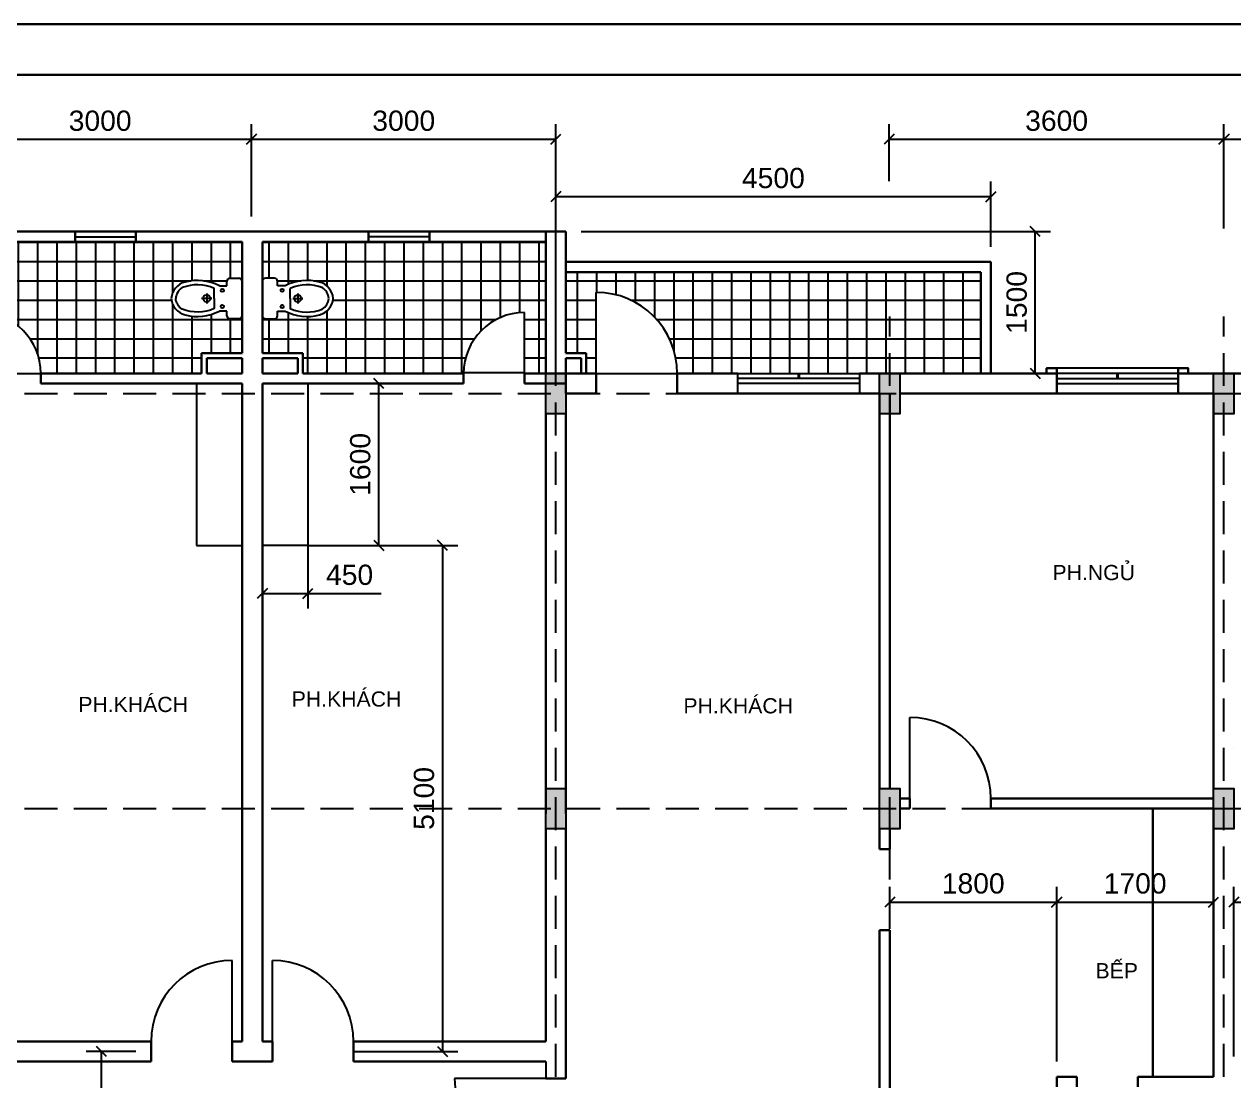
# Model space of a CAD drawing. Extents: x -100 to 171306, y -3236 to 60448.
# Drawn here: x 13390 to 25344, y 50009 to 60448 of the extents above; entities that cross this region are included whole.
import ezdxf

# ---------------------------------------------------------------- set-up
doc = ezdxf.new("R2010")
doc.units = 0
doc.header["$LTSCALE"] = 1300
doc.linetypes.add('HIDDEN', pattern=[0.375, 0.25, -0.125])
doc.layers.get('0').update_dxf_attribs({"linetype": 'CONTINUOUS'})
doc.layers.get('DEFPOINTS').update_dxf_attribs({"linetype": 'CONTINUOUS'})
for name, color, linetype in [('11', 7, 'CONTINUOUS'), ('BAO', 3, 'CONTINUOUS'), ('COT', 1, 'CONTINUOUS'), ('CUA', 4, 'CONTINUOUS'), ('HATCH', 5, 'CONTINUOUS'), ('RANH', 2, 'CONTINUOUS'), ('TBI', 2, 'CONTINUOUS'), ('TEXT', 7, 'CONTINUOUS'), ('TIM', 6, 'CONTINUOUS')]:
    doc.layers.add(name, color=color, linetype=linetype)
doc.layers.add('TUONG', color=3, linetype='CONTINUOUS', lineweight=30)
doc.styles.add('VN', font='VHELVEN.TTF')
doc.styles.add('VNI-HELVE', font='VHELVEN.TTF')
doc.dimstyles.new('DIM100S', dxfattribs={"dimscale": 0, "dimtxt": 200, "dimasz": 100, "dimexe": 150, "dimexo": 150, "dimgap": 80, "dimtad": 1, "dimdec": 0, "dimrnd": 50, "dimzin": 0, "dimdsep": 46, "dimtxsty": 'VNI-HELVE', "dimblk1": 'OBLIQUE', "dimblk2": 'OBLIQUE', "dimsah": 1, "dimcen": 0, "dimclrd": 6, "dimclre": 6, "dimclrt": 6, "dimadec": 0, "dimazin": 0, "dimtfac": 1, "dimtdec": 0, "dimtmove": 0, "dimatfit": 3, "dimfxl": 1, "dimtolj": 1, "dimtzin": 0, "dimarcsym": 0})

# ---------------------------------------------------------------- blocks, each defined once
blk = doc.blocks.new('PK')
at = {"layer": 'TEXT', "style": 'VN'}
blk.add_text('PH.KHAÙCH', height=150, dxfattribs=at).set_placement((-539, -87))
blk = doc.blocks.new('B')
at = {"layer": 'TEXT', "style": 'VN'}
blk.add_text('BEÁP', height=150, dxfattribs=at).set_placement((-234, -123))
blk = doc.blocks.new('S1200A')
at = {"layer": '11', "color": 4}
blk.add_line((-600, 50), (600, 50), dxfattribs=at)
blk.add_lwpolyline([(-600, 100), (600, 100), (600, 0), (-600, 0), (-600, 100)], dxfattribs=at)
at = {"layer": '11', "color": 4, "const_width": 30}
blk.add_lwpolyline([(0, 50), (0, 0)], dxfattribs=at)
blk = doc.blocks.new('PN')
at = {"layer": 'TEXT', "style": 'VN'}
blk.add_text('PH.NGUÛ', height=150, dxfattribs=at).set_placement((-476, -54))
blk = doc.blocks.new('_OBLIQUE')
at = {"color": 0, "linetype": 'ByBlock'}
blk.add_line((-0.5, -0.5), (0.5, 0.5), dxfattribs=at)
blk = doc.blocks.new('*D79')
at = {"color": 6, "linetype": 'ByBlock', "transparency": 16777216}
for p, q in [((18894, 58399), (23532, 58399)), ((23382, 56999), (23382, 58399)), ((23094, 56999), (23532, 56999))]:
    blk.add_line(p, q, dxfattribs=at)
at = {"layer": 'DEFPOINTS', "color": 0, "linetype": 'ByBlock', "transparency": 16777216}
for p in [(18744, 58399), (23382, 58399), (22944, 56999)]:
    blk.add_point(p, dxfattribs=at)
at = {"color": 6, "linetype": 'ByBlock', "transparency": 16777216, "xscale": 100, "yscale": 100, "zscale": 100}
for p, rotation in [((23382, 58399), 90), ((23382, 56999), 270)]:
    blk.add_blockref('_OBLIQUE', p, dxfattribs=dict(at, rotation=rotation))
at = {"color": 6, "linetype": 'ByBlock', "transparency": 16777216, "insert": (23199, 57699), "char_height": 200, "attachment_point": 5, "rotation": 90, "style": 'VNI-HELVE'}
blk.add_mtext('\\A1;1500', dxfattribs=at)
blk = doc.blocks.new('*D80')
at = {"color": 6, "linetype": 'ByBlock', "transparency": 16777216}
for p, q in [((18644, 57149), (18644, 58894)), ((22944, 58249), (22944, 58894)), ((18644, 58744), (22944, 58744))]:
    blk.add_line(p, q, dxfattribs=at)
at = {"layer": 'DEFPOINTS', "color": 0, "linetype": 'ByBlock', "transparency": 16777216}
for p in [(22944, 58744), (22944, 58099), (18644, 56999)]:
    blk.add_point(p, dxfattribs=at)
at = {"color": 6, "linetype": 'ByBlock', "transparency": 16777216, "xscale": 100, "yscale": 100, "zscale": 100, "rotation": 180}
blk.add_blockref('_OBLIQUE', (18644, 58744), dxfattribs=at)
at = {"color": 6, "linetype": 'ByBlock', "transparency": 16777216, "xscale": 100, "yscale": 100, "zscale": 100}
blk.add_blockref('_OBLIQUE', (22944, 58744), dxfattribs=at)
at = {"color": 6, "linetype": 'ByBlock', "transparency": 16777216, "insert": (20794, 58927), "char_height": 200, "attachment_point": 5, "style": 'VNI-HELVE'}
blk.add_mtext('\\A1;4500', dxfattribs=at)
blk = doc.blocks.new('*D83')
at = {"color": 6, "linetype": 'ByBlock', "transparency": 16777216}
for p, q in [((12644, 58549), (12644, 59461)), ((15637, 58549), (15637, 59461)), ((12644, 59311), (15637, 59311))]:
    blk.add_line(p, q, dxfattribs=at)
at = {"layer": 'DEFPOINTS', "color": 0, "linetype": 'ByBlock', "transparency": 16777216}
for p in [(15637, 59311), (12644, 58399), (15637, 58399)]:
    blk.add_point(p, dxfattribs=at)
at = {"color": 6, "linetype": 'ByBlock', "transparency": 16777216, "xscale": 100, "yscale": 100, "zscale": 100, "rotation": 180}
blk.add_blockref('_OBLIQUE', (12644, 59311), dxfattribs=at)
at = {"color": 6, "linetype": 'ByBlock', "transparency": 16777216, "xscale": 100, "yscale": 100, "zscale": 100}
blk.add_blockref('_OBLIQUE', (15637, 59311), dxfattribs=at)
at = {"color": 6, "linetype": 'ByBlock', "transparency": 16777216, "insert": (14141, 59493), "char_height": 200, "attachment_point": 5, "style": 'VNI-HELVE'}
blk.add_mtext('\\A1;3000', dxfattribs=at)
blk = doc.blocks.new('*D84')
at = {"color": 6, "linetype": 'ByBlock', "transparency": 16777216}
for p, q in [((15637, 58749), (15637, 59461)), ((18644, 58549), (18644, 59461)), ((15637, 59311), (18644, 59311))]:
    blk.add_line(p, q, dxfattribs=at)
at = {"layer": 'DEFPOINTS', "color": 0, "linetype": 'ByBlock', "transparency": 16777216}
for p in [(18644, 59311), (15637, 58599), (18644, 58399)]:
    blk.add_point(p, dxfattribs=at)
at = {"color": 6, "linetype": 'ByBlock', "transparency": 16777216, "xscale": 100, "yscale": 100, "zscale": 100, "rotation": 180}
blk.add_blockref('_OBLIQUE', (15637, 59311), dxfattribs=at)
at = {"color": 6, "linetype": 'ByBlock', "transparency": 16777216, "xscale": 100, "yscale": 100, "zscale": 100}
blk.add_blockref('_OBLIQUE', (18644, 59311), dxfattribs=at)
at = {"color": 6, "linetype": 'ByBlock', "transparency": 16777216, "insert": (17141, 59493), "char_height": 200, "attachment_point": 5, "style": 'VNI-HELVE'}
blk.add_mtext('\\A1;3000', dxfattribs=at)
blk = doc.blocks.new('*D85')
at = {"color": 6, "linetype": 'ByBlock', "transparency": 16777216}
for p, q in [((21939, 58896), (21939, 59461)), ((25247, 58430), (25247, 59461)), ((21939, 59311), (25247, 59311))]:
    blk.add_line(p, q, dxfattribs=at)
at = {"layer": 'DEFPOINTS', "color": 0, "linetype": 'ByBlock', "transparency": 16777216}
for p in [(25247, 59311), (21939, 58746), (25247, 58280)]:
    blk.add_point(p, dxfattribs=at)
at = {"color": 6, "linetype": 'ByBlock', "transparency": 16777216, "xscale": 100, "yscale": 100, "zscale": 100, "rotation": 180}
blk.add_blockref('_OBLIQUE', (21939, 59311), dxfattribs=at)
at = {"color": 6, "linetype": 'ByBlock', "transparency": 16777216, "xscale": 100, "yscale": 100, "zscale": 100}
blk.add_blockref('_OBLIQUE', (25247, 59311), dxfattribs=at)
at = {"color": 6, "linetype": 'ByBlock', "transparency": 16777216, "insert": (23593, 59493), "char_height": 200, "attachment_point": 5, "style": 'VNI-HELVE'}
blk.add_mtext('\\A1;3600', dxfattribs=at)
blk = doc.blocks.new('*D86')
at = {"color": 6, "linetype": 'ByBlock', "transparency": 16777216}
for p, q in [((25247, 58630), (25247, 59461)), ((28547, 58896), (28547, 59461)), ((25247, 59311), (28547, 59311))]:
    blk.add_line(p, q, dxfattribs=at)
at = {"layer": 'DEFPOINTS', "color": 0, "linetype": 'ByBlock', "transparency": 16777216}
for p in [(28547, 59311), (28547, 58746), (25247, 58480)]:
    blk.add_point(p, dxfattribs=at)
at = {"color": 6, "linetype": 'ByBlock', "transparency": 16777216, "xscale": 100, "yscale": 100, "zscale": 100, "rotation": 180}
blk.add_blockref('_OBLIQUE', (25247, 59311), dxfattribs=at)
at = {"color": 6, "linetype": 'ByBlock', "transparency": 16777216, "xscale": 100, "yscale": 100, "zscale": 100}
blk.add_blockref('_OBLIQUE', (28547, 59311), dxfattribs=at)
at = {"color": 6, "linetype": 'ByBlock', "transparency": 16777216, "insert": (26897, 59493), "char_height": 200, "attachment_point": 5, "style": 'VNI-HELVE'}
blk.add_mtext('\\A1;3600', dxfattribs=at)
blk = doc.blocks.new('*D106')
at = {"color": 6, "linetype": 'ByBlock', "transparency": 16777216}
for p, q in [((15744, 55299), (15744, 54674)), ((16194, 55299), (16194, 54674)), ((15744, 54824), (16194, 54824)), ((16194, 54824), (16918, 54824))]:
    blk.add_line(p, q, dxfattribs=at)
at = {"layer": 'DEFPOINTS', "color": 0, "linetype": 'ByBlock', "transparency": 16777216}
for p in [(15744, 55299), (16194, 55299), (16194, 54824)]:
    blk.add_point(p, dxfattribs=at)
at = {"color": 6, "linetype": 'ByBlock', "transparency": 16777216, "xscale": 100, "yscale": 100, "zscale": 100, "rotation": 180}
blk.add_blockref('_OBLIQUE', (15744, 54824), dxfattribs=at)
at = {"color": 6, "linetype": 'ByBlock', "transparency": 16777216, "xscale": 100, "yscale": 100, "zscale": 100}
blk.add_blockref('_OBLIQUE', (16194, 54824), dxfattribs=at)
at = {"color": 6, "linetype": 'ByBlock', "transparency": 16777216, "insert": (16606, 55007), "char_height": 200, "attachment_point": 5, "style": 'VNI-HELVE'}
blk.add_mtext('\\A1;450', dxfattribs=at)
blk = doc.blocks.new('*D107')
at = {"color": 6, "linetype": 'ByBlock', "transparency": 16777216}
for p, q in [((16194, 56899), (17045, 56899)), ((16895, 55299), (16895, 56899)), ((16194, 55299), (17045, 55299))]:
    blk.add_line(p, q, dxfattribs=at)
at = {"layer": 'DEFPOINTS', "color": 0, "linetype": 'ByBlock', "transparency": 16777216}
for p in [(16194, 56899), (16895, 56899), (16194, 55299)]:
    blk.add_point(p, dxfattribs=at)
at = {"color": 6, "linetype": 'ByBlock', "transparency": 16777216, "xscale": 100, "yscale": 100, "zscale": 100}
for p, rotation in [((16895, 56899), 90), ((16895, 55299), 270)]:
    blk.add_blockref('_OBLIQUE', p, dxfattribs=dict(at, rotation=rotation))
at = {"color": 6, "linetype": 'ByBlock', "transparency": 16777216, "insert": (16712, 56099), "char_height": 200, "attachment_point": 5, "rotation": 90, "style": 'VNI-HELVE'}
blk.add_mtext('\\A1;1600', dxfattribs=at)
blk = doc.blocks.new('*D108')
at = {"color": 6, "linetype": 'ByBlock', "transparency": 16777216}
for p, q in [((16194, 55299), (17675, 55299)), ((17525, 55299), (17525, 50299)), ((16644, 50299), (17675, 50299))]:
    blk.add_line(p, q, dxfattribs=at)
at = {"layer": 'DEFPOINTS', "color": 0, "linetype": 'ByBlock', "transparency": 16777216}
for p in [(16194, 55299), (16644, 50299), (17525, 50299)]:
    blk.add_point(p, dxfattribs=at)
at = {"color": 6, "linetype": 'ByBlock', "transparency": 16777216, "xscale": 100, "yscale": 100, "zscale": 100}
for p, rotation in [((17525, 55299), 90), ((17525, 50299), 270)]:
    blk.add_blockref('_OBLIQUE', p, dxfattribs=dict(at, rotation=rotation))
at = {"color": 6, "linetype": 'ByBlock', "transparency": 16777216, "insert": (17342, 52799), "char_height": 200, "attachment_point": 5, "rotation": 90, "style": 'VNI-HELVE'}
blk.add_mtext('\\A1;5100', dxfattribs=at)
blk = doc.blocks.new('*D109')
at = {"color": 6, "linetype": 'ByBlock', "transparency": 16777216}
for p, q in [((14494, 50299), (14004, 50299)), ((14154, 48599), (14154, 50299)), ((12894, 48599), (14304, 48599))]:
    blk.add_line(p, q, dxfattribs=at)
at = {"layer": 'DEFPOINTS', "color": 0, "linetype": 'ByBlock', "transparency": 16777216}
for p in [(14154, 50299), (14644, 50299), (12744, 48599)]:
    blk.add_point(p, dxfattribs=at)
at = {"color": 6, "linetype": 'ByBlock', "transparency": 16777216, "xscale": 100, "yscale": 100, "zscale": 100}
for p, rotation in [((14154, 50299), 90), ((14154, 48599), 270)]:
    blk.add_blockref('_OBLIQUE', p, dxfattribs=dict(at, rotation=rotation))
at = {"color": 6, "linetype": 'ByBlock', "transparency": 16777216, "insert": (13972, 49449), "char_height": 200, "attachment_point": 5, "rotation": 90, "style": 'VNI-HELVE'}
blk.add_mtext('\\A1;1700', dxfattribs=at)
blk = doc.blocks.new('*D133')
at = {"color": 6, "linetype": 'ByBlock', "transparency": 16777216}
for p, q in [((21944, 51649), (21944, 51925)), ((23594, 50199), (23594, 51925)), ((21944, 51775), (23594, 51775))]:
    blk.add_line(p, q, dxfattribs=at)
at = {"layer": 'DEFPOINTS', "color": 0, "linetype": 'ByBlock', "transparency": 16777216}
for p in [(23594, 51775), (21944, 51499), (23594, 50049)]:
    blk.add_point(p, dxfattribs=at)
at = {"color": 6, "linetype": 'ByBlock', "transparency": 16777216, "xscale": 100, "yscale": 100, "zscale": 100, "rotation": 180}
blk.add_blockref('_OBLIQUE', (21944, 51775), dxfattribs=at)
at = {"color": 6, "linetype": 'ByBlock', "transparency": 16777216, "xscale": 100, "yscale": 100, "zscale": 100}
blk.add_blockref('_OBLIQUE', (23594, 51775), dxfattribs=at)
at = {"color": 6, "linetype": 'ByBlock', "transparency": 16777216, "insert": (22769, 51958), "char_height": 200, "attachment_point": 5, "style": 'VNI-HELVE'}
blk.add_mtext('\\A1;1800', dxfattribs=at)
blk = doc.blocks.new('*D135')
at = {"color": 6, "linetype": 'ByBlock', "transparency": 16777216}
for p, q in [((23594, 50199), (23594, 51925)), ((25144, 50249), (25144, 51925)), ((23594, 51775), (25144, 51775))]:
    blk.add_line(p, q, dxfattribs=at)
at = {"layer": 'DEFPOINTS', "color": 0, "linetype": 'ByBlock', "transparency": 16777216}
for p in [(25144, 51775), (25144, 50099), (23594, 50049)]:
    blk.add_point(p, dxfattribs=at)
at = {"color": 6, "linetype": 'ByBlock', "transparency": 16777216, "xscale": 100, "yscale": 100, "zscale": 100, "rotation": 180}
blk.add_blockref('_OBLIQUE', (23594, 51775), dxfattribs=at)
at = {"color": 6, "linetype": 'ByBlock', "transparency": 16777216, "xscale": 100, "yscale": 100, "zscale": 100}
blk.add_blockref('_OBLIQUE', (25144, 51775), dxfattribs=at)
at = {"color": 6, "linetype": 'ByBlock', "transparency": 16777216, "insert": (24369, 51958), "char_height": 200, "attachment_point": 5, "style": 'VNI-HELVE'}
blk.add_mtext('\\A1;1700', dxfattribs=at)
blk = doc.blocks.new('*D136')
at = {"color": 6, "linetype": 'ByBlock', "transparency": 16777216}
for p, q in [((25344, 50249), (25344, 51925)), ((26894, 50199), (26894, 51925)), ((25344, 51775), (26894, 51775))]:
    blk.add_line(p, q, dxfattribs=at)
at = {"layer": 'DEFPOINTS', "color": 0, "linetype": 'ByBlock', "transparency": 16777216}
for p in [(26894, 51775), (25344, 50099), (26894, 50049)]:
    blk.add_point(p, dxfattribs=at)
at = {"color": 6, "linetype": 'ByBlock', "transparency": 16777216, "xscale": 100, "yscale": 100, "zscale": 100, "rotation": 180}
blk.add_blockref('_OBLIQUE', (25344, 51775), dxfattribs=at)
at = {"color": 6, "linetype": 'ByBlock', "transparency": 16777216, "xscale": 100, "yscale": 100, "zscale": 100}
blk.add_blockref('_OBLIQUE', (26894, 51775), dxfattribs=at)
at = {"color": 6, "linetype": 'ByBlock', "transparency": 16777216, "insert": (26119, 51958), "char_height": 200, "attachment_point": 5, "style": 'VNI-HELVE'}
blk.add_mtext('\\A1;170', dxfattribs=at)

msp = doc.modelspace()

# ---------------------------------------------------------------- hatches: boundary and pattern name
at = {"layer": 'HATCH', "linetype": 'Continuous'}
h = msp.add_hatch(dxfattribs=at)
h.set_pattern_fill('NET', color=5, scale=60, style=0)
h.paths.add_polyline_path([(13554.8, 56998.6), (15144.1, 56998.6), (15144.1, 57198.6), (15544.1, 57198.6), (15544.1, 57568.3, -0.4142136), (15514.1, 57538.3), (15444.1, 57538.3), (15424.1, 57538.3, -0.4142136), (15394.1, 57568.3), (15394.1, 57613.3), (15319.1, 57613.3, -0.1864884), (14979.5, 57575.9, -0.3201365), (14844.1, 57738.3, -0.3201365), (14979.5, 57900.7, -0.1864884), (15319.1, 57863.3), (15394.1, 57863.3), (15394.1, 57908.3, -0.4142136), (15424.1, 57938.3), (15514.1, 57938.3, -0.4142136), (15544.1, 57908.3), (15544.1, 58298.6), (12744.1, 58298.6), (12744.1, 56998.6), (12954.8, 56998.6), (12954.8, 57598.6, -0.4142136)])
h = msp.add_hatch(dxfattribs=at)
h.set_pattern_fill('NET', color=5, scale=60, style=0)
h.paths.add_polyline_path([(17733.3, 56998.6, -0.4142136), (18333.3, 57598.6), (18333.3, 56998.6), (18544.1, 56998.6), (18544.1, 58298.6), (15744.1, 58298.6), (15744.1, 57908.3, -0.4142136), (15774.1, 57938.3), (15864.1, 57938.3, -0.4142136), (15894.1, 57908.3), (15894.1, 57863.3), (15969.1, 57863.3, -0.1864884), (16308.7, 57900.7, -0.3201365), (16444.1, 57738.3, -0.3201365), (16308.7, 57575.9, -0.1864884), (15969.1, 57613.3), (15894.1, 57613.3), (15894.1, 57568.3, -0.4142136), (15864.1, 57538.3), (15844.1, 57538.3), (15774.1, 57538.3, -0.4142136), (15744.1, 57568.3), (15744.1, 57198.6), (16144.1, 57198.6), (16144.1, 56998.6)])
h = msp.add_hatch(dxfattribs=at)
h.set_pattern_fill('NET', color=5, scale=60, style=0)
h.paths.add_polyline_path([(22844.1, 57998.6), (18744.1, 57998.6), (18744.1, 57198.6), (18944.1, 57198.6), (18944.1, 56998.6), (19044.1, 56998.6), (19044.1, 57798.6, -0.4142136), (19844.1, 56998.6), (20444.1, 56998.6), (21644.1, 56998.6), (21844.1, 56998.6), (22344.1, 56998.6), (22844.1, 56998.6)])

# ---------------------------------------------------------------- linework, layer by layer
at = {"layer": 'BAO', "color": 3, "linetype": 'Continuous'}
for p, q in [((22944.1, 58098.6), (18744.1, 58098.6)), ((22944.1, 58098.6), (22944.1, 56998.6)), ((12744.1, 50198.6), (14644.1, 50198.6)), ((15444.1, 50198.6), (15844.1, 50198.6)), ((16644.1, 50198.6), (18544.1, 50198.6)), ((18544.1, 50198.6), (18544.1, 50031.3)), ((18544.1, 50131.3), (18544.1, 50031.3))]:
    msp.add_line(p, q, dxfattribs=at)
at = {"layer": 'COT', "linetype": 'Continuous'}
for points in [[(18544.1, 56998.6), (18744.1, 56998.6), (18744.1, 56599.3), (18544.1, 56599.3)], [(21844.1, 56998.6), (22044.1, 56998.6), (22044.1, 56599.3), (21844.1, 56599.3)], [(25144.1, 56998.6), (25344.1, 56998.6), (25344.1, 56599.3), (25144.1, 56599.3)], [(18544.1, 52898.6), (18744.1, 52898.6), (18744.1, 52499.3), (18544.1, 52499.3)], [(21844.1, 52898.6), (22044.1, 52898.6), (22044.1, 52499.3), (21844.1, 52499.3)], [(25144.1, 52898.6), (25344.1, 52898.6), (25344.1, 52499.3), (25144.1, 52499.3)]]:
    msp.add_lwpolyline(points, close=True, dxfattribs=at)
for points in [[(18544.1, 56599.3), (18744.1, 56599.3), (18544.1, 56998.6), (18744.1, 56998.6)], [(21844.1, 56599.3), (22044.1, 56599.3), (21844.1, 56998.6), (22044.1, 56998.6)], [(25144.1, 56599.3), (25344.1, 56599.3), (25144.1, 56998.6), (25344.1, 56998.6)], [(18544.1, 52499.3), (18744.1, 52499.3), (18544.1, 52898.6), (18744.1, 52898.6)], [(21844.1, 52499.3), (22044.1, 52499.3), (21844.1, 52898.6), (22044.1, 52898.6)], [(25144.1, 52499.3), (25344.1, 52499.3), (25144.1, 52898.6), (25344.1, 52898.6)]]:
    msp.add_solid(points, dxfattribs=at)
at = {"layer": 'CUA', "color": 4, "linetype": 'Continuous'}
for p, q in [((13894.1, 58348.6), (14494.1, 58348.6)), ((17394.1, 58348.6), (16794.1, 58348.6)), ((22944.1, 56998.6), (22944.1, 58098.6)), ((19044.1, 56998.6), (19044.1, 57798.6)), ((18333.3, 56998.6), (18333.3, 57598.6)), ((24794.1, 57048.6), (23594.1, 57048.6)), ((20444.1, 56798.6), (20444.1, 56998.6)), ((20444.1, 56998.6), (21644.1, 56998.6)), ((21644.1, 56948.6), (20444.1, 56948.6)), ((21644.1, 56998.6), (21644.1, 56798.6)), ((15094.1, 56898.6), (15094.1, 55298.6)), ((16194.1, 56898.6), (16194.1, 55298.6)), ((21644.1, 56898.6), (20444.1, 56898.6)), ((21644.1, 56798.6), (20444.1, 56798.6)), ((15094.1, 55298.6), (15544.1, 55298.6)), ((16194.1, 55298.6), (15744.1, 55298.6)), ((22144.1, 52798.6), (22144.1, 53598.6)), ((15444.1, 50398.6), (15444.1, 51198.6)), ((15844.1, 50398.6), (15844.1, 51198.6)), ((18544.1, 50031.3), (17644.1, 50031.3)), ((18544.1, 50031.3), (17644.1, 50031.3))]:
    msp.add_line(p, q, dxfattribs=at)
for points in [[(13894.1, 58298.6), (13894.1, 58398.6), (14494.1, 58398.6), (14494.1, 58298.6)], [(17394.1, 58298.6), (17394.1, 58398.6), (16794.1, 58398.6), (16794.1, 58298.6)]]:
    msp.add_lwpolyline(points, close=True, dxfattribs=at)
at = {"layer": 'CUA', "color": 4, "linetype": 'Continuous', "const_width": 30}
msp.add_lwpolyline([(21044.1, 56998.6), (21044.1, 56948.6)], dxfattribs=at)
at = {"layer": 'CUA', "color": 4, "linetype": 'Continuous'}
for centre, radius, start, end in [((19044.1, 56998.6), 800, 0, 90), ((12954.8, 56998.6), 600, 0, 90), ((18333.3, 56998.6), 600, 90, 180), ((22144.1, 52798.6), 800, 0, 90), ((15444.1, 50398.6), 800, 90, 180), ((15844.1, 50398.6), 800, 360, 90), ((18544.1, 50031.3), 900, 180, 270)]:
    msp.add_arc(centre, radius, start, end, dxfattribs=at)
at = {"layer": 'RANH', "color": 2, "linetype": 'HIDDEN'}
for p, q in [((18644.1, 36398.6), (18644.1, 57559.7)), ((21944.1, 36398.6), (21944.1, 57559.7)), ((25244.1, 36398.6), (25244.1, 57559.7)), ((5594.1, 56798.6), (64365.3, 56798.6)), ((5594.1, 52698.9), (64365.3, 52698.9))]:
    msp.add_line(p, q, dxfattribs=at)
at = {"layer": 'RANH', "color": 2, "linetype": 'Continuous'}
for points in [[(12954.8, 56998.6), (13554.8, 56998.6)], [(18333.3, 57003.8), (17733.3, 57003.8)], [(19044.1, 56998.6), (19844.1, 56998.6)]]:
    msp.add_lwpolyline(points, dxfattribs=at)
at = {"layer": 'TBI', "color": 2, "linetype": 'Continuous'}
for p, q in [((15319.1, 57863.3), (15394.1, 57863.3)), ((15394.1, 57863.3), (15394.1, 57908.3)), ((15424.1, 57938.3), (15514.1, 57938.3)), ((15544.1, 57908.3), (15544.1, 57568.3)), ((15744.1, 57908.3), (15744.1, 57568.3)), ((15864.1, 57938.3), (15774.1, 57938.3)), ((15894.1, 57863.3), (15894.1, 57908.3)), ((15969.1, 57863.3), (15894.1, 57863.3)), ((15244.1, 57738.3), (15144.1, 57738.3)), ((15194.1, 57788.3), (15194.1, 57688.3)), ((16019.1, 57738.3), (16019.1, 57838.3)), ((16044.1, 57738.3), (16144.1, 57738.3)), ((16094.1, 57788.3), (16094.1, 57688.3)), ((15394.1, 57613.3), (15319.1, 57613.3)), ((15394.1, 57568.3), (15394.1, 57613.3)), ((15444.1, 57538.3), (15424.1, 57538.3)), ((15514.1, 57538.3), (15444.1, 57538.3)), ((15774.1, 57538.3), (15844.1, 57538.3)), ((15844.1, 57538.3), (15864.1, 57538.3)), ((15894.1, 57568.3), (15894.1, 57613.3)), ((15894.1, 57613.3), (15969.1, 57613.3))]:
    msp.add_line(p, q, dxfattribs=at)
for points in [[(15269.1, 57738.3), (15269.1, 57838.3, 0.1961642), (14951.8, 57845.3, 0.2436787), (14888.6, 57738.3, -1.2555663)], [(15269.1, 57738.3), (15269.1, 57638.3, -0.1961642), (14951.8, 57631.3, -0.2436787), (14888.6, 57738.3, 1.2555663)], [(16019.1, 57738.3), (16019.1, 57638.3, 0.1961642), (16336.3, 57631.3, 0.2436787), (16399.6, 57738.3, -1.2555663)]]:
    msp.add_lwpolyline(points, format="xyb", dxfattribs=at)
for centre, radius in [((15194.1, 57738.3), 35.4), ((15348.3, 57818.3), 15.5), ((15939.8, 57818.3), 15.5), ((16094.1, 57738.3), 35.4), ((15348.3, 57658.3), 15.5), ((15939.8, 57658.3), 15.5)]:
    msp.add_circle(centre, radius, dxfattribs=at)
for centre, radius, start, end in [((15025.6, 57724.6), 182.1, 104.67732, 175.68439), ((15100.9, 57442.6), 473.9, 62.58626, 104.84087), ((15424.1, 57908.3), 30, 90, 180), ((15514.1, 57908.3), 30, 0, 90), ((15774.1, 57908.3), 30, 90, 180), ((15864.1, 57908.3), 30, 0, 90), ((16187.3, 57442.6), 473.9, 75.15913, 117.41374), ((16186.3, 57453), 420, 69.06964, 113.46346), ((16262.5, 57724.6), 182.1, 4.31561, 75.32268), ((15025.6, 57752), 182.1, 184.31561, 255.32268), ((16262.5, 57752), 182.1, 284.67732, 355.68439), ((16264.7, 57730.8), 135.1, 3.19368, 57.97313), ((15100.9, 58034), 473.9, 255.15913, 297.41374), ((15424.1, 57568.3), 30, 180, 270), ((15514.1, 57568.3), 30, 270, 0), ((15774.1, 57568.3), 30, 180, 270), ((15864.1, 57568.3), 30, 270, 0), ((16187.3, 58034), 473.9, 242.58626, 284.84087)]:
    msp.add_arc(centre, radius, start, end, dxfattribs=at)
at = {"layer": 'TUONG', "color": 3}
for p, q in [((12544.1, 58398.6), (15644.1, 58398.6)), ((14294.1, 58398.6), (13844.1, 58398.6)), ((13894.1, 58398.6), (13894.1, 58298.6)), ((14494.1, 58398.6), (14494.1, 58298.6)), ((15544.1, 58398.6), (15194.1, 58398.6)), ((18744.1, 58398.6), (15644.1, 58398.6)), ((15744.1, 58398.6), (16094.1, 58398.6)), ((16694.1, 58398.6), (17144.1, 58398.6)), ((16794.1, 58398.6), (16794.1, 58298.6)), ((17394.1, 58398.6), (17394.1, 58298.6)), ((18544.1, 58398.6), (18544.1, 56998.6)), ((18744.1, 58098.6), (18744.1, 58398.6)), ((18744.1, 57198.6), (18744.1, 58398.6)), ((12744.1, 58298.6), (15544.1, 58298.6)), ((14294.1, 58298.6), (13944.1, 58298.6)), ((15544.1, 58298.6), (15194.1, 58298.6)), ((15544.1, 57198.6), (15544.1, 58298.6)), ((15544.1, 58298.6), (15544.1, 57198.6)), ((15744.1, 57198.6), (15744.1, 58298.6)), ((15744.1, 58298.6), (16094.1, 58298.6)), ((15744.1, 58298.6), (15744.1, 57198.6)), ((18544.1, 58298.6), (15744.1, 58298.6)), ((15744.1, 58298.6), (15744.1, 57198.6)), ((16694.1, 58298.6), (17044.1, 58298.6)), ((18744.1, 58098.6), (22944.1, 58098.6)), ((22944.1, 58098.6), (22944.1, 56998.6)), ((15144.1, 57198.6), (15544.1, 57198.6)), ((15144.1, 56998.6), (15144.1, 57198.6)), ((15544.1, 57198.6), (15144.1, 57198.6)), ((15144.1, 57198.6), (15144.1, 56998.6)), ((15194.1, 57148.6), (15544.1, 57148.6)), ((15194.1, 56998.6), (15194.1, 57148.6)), ((16144.1, 57198.6), (15744.1, 57198.6)), ((15744.1, 57198.6), (16144.1, 57198.6)), ((16094.1, 57148.6), (15744.1, 57148.6)), ((16094.1, 56998.6), (16094.1, 57148.6)), ((16144.1, 56998.6), (16144.1, 57198.6)), ((16144.1, 57198.6), (16144.1, 56998.6)), ((18944.1, 57198.6), (18744.1, 57198.6)), ((18894.1, 57148.6), (18744.1, 57148.6)), ((18744.1, 56798.6), (18744.1, 57148.6)), ((18894.1, 56998.6), (18894.1, 57148.6)), ((18944.1, 56998.6), (18944.1, 57198.6)), ((15144.1, 56998.6), (13554.8, 56998.6)), ((14944.1, 56998.6), (15144.1, 56998.6)), ((15544.1, 56998.6), (15194.1, 56998.6)), ((15744.1, 56998.6), (16094.1, 56998.6)), ((16344.1, 56998.6), (16144.1, 56998.6)), ((16144.1, 56998.6), (17733.3, 56998.6)), ((18433.3, 56998.6), (18333.3, 56998.6)), ((18333.3, 56998.6), (18744.1, 56998.6)), ((18544.1, 56998.6), (19044.1, 56998.6)), ((18894.1, 56998.6), (18744.1, 56998.6)), ((19044.1, 56998.6), (18944.1, 56998.6)), ((19044.1, 56798.6), (19044.1, 56998.6)), ((19844.1, 56998.6), (19844.1, 56798.6)), ((20444.1, 56998.6), (19844.1, 56998.6)), ((21644.1, 56998.6), (21844.1, 56998.6)), ((23494.1, 56998.6), (21844.1, 56998.6)), ((21844.1, 56998.6), (22344.1, 56998.6)), ((22944.1, 56998.6), (23594.1, 56998.6)), ((23594.1, 56798.6), (23594.1, 56998.6)), ((24794.1, 56798.6), (24794.1, 56998.6)), ((24794.1, 56998.6), (25244.1, 56998.6)), ((24894.1, 56998.6), (25594.1, 56998.6)), ((25144.1, 56998.6), (25644.1, 56998.6)), ((25244.1, 56998.6), (25694.1, 56998.6)), ((13554.8, 56898.6), (15544.1, 56898.6)), ((15544.1, 50398.6), (15544.1, 56898.6)), ((15744.1, 56898.6), (15744.1, 50398.6)), ((17733.3, 56898.6), (15744.1, 56898.6)), ((18744.1, 56898.6), (18333.3, 56898.6)), ((18744.1, 56798.6), (19044.1, 56798.6)), ((19044.1, 56798.6), (18744.1, 56798.6)), ((19844.1, 56798.6), (21844.1, 56798.6)), ((21844.1, 56798.6), (21844.1, 52898.6)), ((21944.1, 52898.6), (21944.1, 56798.6)), ((22044.1, 56798.6), (24794.1, 56798.6)), ((22787.4, 56798.6), (22044.1, 56798.6)), ((25144.1, 56798.6), (24794.1, 56798.6)), ((25144.1, 56798.6), (25144.1, 52898.6)), ((18544.1, 56599.3), (18544.1, 53148.6)), ((18744.1, 53148.6), (18744.1, 56599.3)), ((18544.1, 56398.6), (18544.1, 53848.6)), ((18544.1, 53748.6), (18544.1, 52648.6)), ((18744.1, 53298.6), (18744.1, 53298.6)), ((25344.1, 53298.6), (25344.1, 53298.6)), ((18744.1, 53148.6), (18744.1, 53148.6)), ((18744.1, 52648.6), (18744.1, 53148.6)), ((22144.1, 52798.6), (22044.1, 52798.6)), ((22144.1, 52798.6), (22144.1, 52698.6)), ((22944.1, 52798.6), (22944.1, 52698.6)), ((25144.1, 52798.6), (22944.1, 52798.6)), ((22044.1, 52698.6), (22144.1, 52698.6)), ((22944.1, 52698.6), (25144.1, 52698.6)), ((24544.1, 52698.6), (24544.1, 50048.6)), ((25144.1, 52698.6), (25144.1, 50048.6)), ((18544.1, 52499.3), (18544.1, 50398.6)), ((18744.1, 50031.3), (18744.1, 52499.3)), ((21844.1, 52499.3), (21844.1, 52298.6)), ((21944.1, 52499.3), (21944.1, 52298.6)), ((21844.1, 52298.6), (21944.1, 52298.6)), ((25144.1, 50098.5), (25144.1, 52098.6)), ((21844.1, 51498.6), (21944.1, 51498.6)), ((21844.1, 51498.6), (21844.1, 48448.6)), ((21944.1, 48448.6), (21944.1, 51498.6)), ((12744.1, 50398.6), (14644.1, 50398.6)), ((14644.1, 50398.6), (14644.1, 50198.6)), ((15444.1, 50398.6), (15544.1, 50398.6)), ((15444.1, 50398.6), (15444.1, 50198.6)), ((15744.1, 50398.6), (15844.1, 50398.6)), ((15844.1, 50398.6), (15744.1, 50398.6)), ((15744.1, 50398.6), (15844.1, 50398.6)), ((15844.1, 50398.6), (15844.1, 50198.6)), ((18544.1, 50398.6), (16644.1, 50398.6)), ((16644.1, 50398.6), (16644.1, 50198.6)), ((14644.1, 50198.6), (12744.1, 50198.6)), ((15844.1, 50198.6), (15444.1, 50198.6)), ((15844.1, 50198.6), (15444.1, 50198.6)), ((16644.1, 50198.6), (18544.1, 50198.6)), ((16644.1, 50198.6), (18544.1, 50198.6)), ((16644.1, 50198.6), (18544.1, 50198.6)), ((18544.1, 50198.6), (16644.1, 50198.6)), ((21944.1, 49948.6), (21944.1, 50048.6)), ((21944.1, 50048.6), (21944.1, 50048.6)), ((21944.1, 50048.6), (21944.1, 50048.6)), ((21944.1, 50048.6), (21944.1, 50048.6)), ((23594.1, 49948.6), (23594.1, 50048.6)), ((23594.1, 50048.6), (23594.1, 50048.6)), ((23594.1, 50048.6), (23594.1, 50048.6)), ((23594.1, 50048.6), (23794.1, 50048.6)), ((23794.1, 49948.6), (23794.1, 50048.6)), ((24394.1, 50048.6), (25144.1, 50048.6)), ((24394.1, 49948.6), (24394.1, 50048.6))]:
    msp.add_line(p, q, dxfattribs=at)
at = {"layer": 'TUONG', "color": 3, "linetype": 'Continuous'}
for p, q in [((18744.1, 57998.6), (22844.1, 57998.6)), ((22844.1, 57998.6), (22844.1, 56998.6))]:
    msp.add_line(p, q, dxfattribs=at)
at = {"layer": 'TUONG', "color": 3, "linetype": 'ByBlock'}
for p, q in [((13554.8, 56998.6), (13554.8, 56898.6)), ((17733.3, 56998.6), (17733.3, 56898.6)), ((18333.3, 56998.6), (18333.3, 56898.6)), ((18544.1, 50031.3), (18744.1, 50031.3))]:
    msp.add_line(p, q, dxfattribs=at)
at = {"layer": 'TUONG', "color": 3, "linetype": 'Continuous'}
for points in [[(-100, 1047.8), (-100, 60447.8), (84000, 60447.8), (84000, 1047.8), (-100, 1047.8)], [(400, 1547.8), (400, 59947.8), (83500, 59947.8), (83500, 1547.8)]]:
    msp.add_lwpolyline(points, close=True, dxfattribs=at)
for points in [[(15544.1, 56998.6), (15544.1, 57148.6)], [(15744.1, 56998.6), (15744.1, 57148.6)], [(15544.1, 56896.5), (15544.1, 56898.6)]]:
    msp.add_lwpolyline(points, dxfattribs=at)
at = {"layer": 'TUONG', "color": 4, "linetype": 'Continuous'}
for points in [[(23594.1, 56998.6), (23594.1, 57048.6), (23494.1, 57048.6), (23494.1, 56998.6)], [(24894.1, 56998.6), (24894.1, 57048.6), (24794.1, 57048.6), (24794.1, 56998.6)]]:
    msp.add_lwpolyline(points, dxfattribs=at)

# ---------------------------------------------------------------- block references
at = {"layer": 'CUA', "color": 4, "linetype": 'Continuous', "xscale": -1, "rotation": 180}
msp.add_blockref('S1200A', (24194.1, 56998.6), dxfattribs=at)
at = {"layer": 'CUA'}
msp.add_blockref('PN', (24028, 55009.7), dxfattribs=at)
at = {"layer": 'TEXT', "color": 7, "linetype": 'Continuous'}
msp.add_blockref('B', (24211.5, 51145.2), dxfattribs=at)
at = {"layer": 'TUONG', "color": 5}
for p in [(14464.6, 53739.7), (16573.4, 53793.3), (20444.1, 53726.2)]:
    msp.add_blockref('PK', p, dxfattribs=at)

# ---------------------------------------------------------------- dimensions: what is measured, and where the dimension line sits
at = {"layer": 'TIM', "color": 6, "linetype": 'Continuous'}
for base, p1, p2, override, picture, middle in [((15637.4, 59310.6), (12644.1, 58398.6), (15637.4, 58398.6), {"dimscale": 1}, '*D83', (14140.7, 59493.4)), ((18644.1, 59310.6), (15637.4, 58598.6), (18644.1, 58398.6), {"dimscale": 1}, '*D84', (17140.7, 59493.4)), ((16194.1, 54824.2), (15744.1, 55298.6), (16194.1, 55298.6), {"dimscale": 1, "dimexe": 150, "dimexo": 0}, '*D106', (16606.1, 55007))]:
    dim = msp.add_linear_dim(base=base, p1=p1, p2=p2, dimstyle='DIM100S', override=override, dxfattribs=at)
    dim.commit()
    dim.dimension.update_dxf_attribs({"geometry": picture, "text_midpoint": middle})
for base, p1, p2, text, picture, middle in [((25247.2, 59310.7), (21939.4, 58745.8), (25247.2, 58279.7), '3600', '*D85', (23593.3, 59493.5)), ((28546.8, 59310.7), (25247.2, 58479.7), (28546.8, 58746.3), '3600', '*D86', (26897, 59493.5)), ((22944.1, 58744), (18644.1, 56998.6), (22944.1, 58098.6), '4500', '*D80', (20794.1, 58926.7)), ((23594.1, 51774.9), (21944.1, 51498.6), (23594.1, 50048.6), '1800', '*D133', (22769.1, 51957.6)), ((25144.1, 51774.9), (23594.1, 50048.6), (25144.1, 50098.5), '1700', '*D135', (24369.1, 51957.6)), ((26894.1, 51774.9), (25344.1, 50098.5), (26894.1, 50048.6), '170', '*D136', (26119.1, 51957.6))]:
    dim = msp.add_linear_dim(base=base, p1=p1, p2=p2, text=text, dimstyle='DIM100S', override={"dimscale": 1}, dxfattribs=at)
    dim.commit()
    dim.dimension.update_dxf_attribs({"geometry": picture, "text_midpoint": middle})
for base, p1, p2, text, override, picture, middle in [((23381.7, 58398.6), (22944.1, 56998.6), (18744.1, 58398.6), '1500', {"dimscale": 1}, '*D79', (23198.9, 57698.6)), ((17524.9, 50298.6), (16194.1, 55298.6), (16644.1, 50298.6), '5100', {"dimscale": 1, "dimexe": 150, "dimexo": 0}, '*D108', (17342.2, 52798.6)), ((14154.4, 50298.6), (12744.1, 48598.9), (14644.1, 50298.6), '1700', {"dimscale": 1}, '*D109', (13971.6, 49448.8))]:
    dim = msp.add_linear_dim(base=base, p1=p1, p2=p2, angle=90, text=text, dimstyle='DIM100S', override=override, dxfattribs=at)
    dim.commit()
    dim.dimension.update_dxf_attribs({"geometry": picture, "text_midpoint": middle})
dim = msp.add_linear_dim(base=(16894.8, 56898.6), p1=(16194.1, 55298.6), p2=(16194.1, 56898.6), angle=90, dimstyle='DIM100S', override={"dimscale": 1, "dimexe": 150, "dimexo": 0}, dxfattribs=at)
dim.commit()
dim.dimension.update_dxf_attribs({"geometry": '*D107', "text_midpoint": (16712.1, 56098.6)})

doc.saveas('drawing.dxf')
